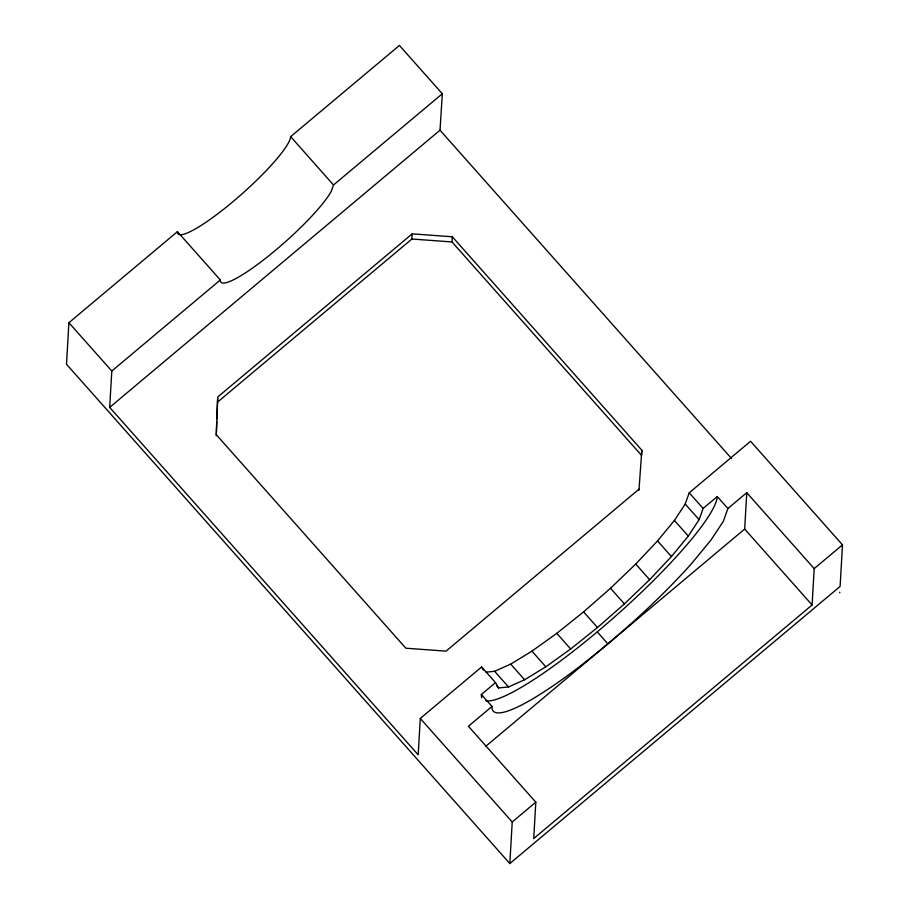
<?xml version="1.0" encoding="UTF-8"?>
<svg xmlns="http://www.w3.org/2000/svg" width="909" height="909" viewBox="0 0 909 909"><rect width="100%" height="100%" fill="white"/><g stroke="black" fill="none" stroke-linecap="round" stroke-linejoin="round"><path stroke-width="1.36" d="M216.206 435.752L216.717 421.765M216.819 418.969L217.66 398.301M731.563 458.534L440.013 130.203L442.319 93.763L399.426 45.45L290.664 136.634A74.902 12.556 -41.6 0 1 233.034 201.593A74.902 12.556 -41.6 0 1 177.425 231.647L68.902 322.706L66.505 364.27L509.824 863.55L840.109 586.419L842.495 544.866L750.561 441.274L689.227 492.792L685.216 504.041L674.41 520.459L657.525 540.923L635.732 564.046L610.518 588.259L583.589 611.882L556.785 633.334L531.935 651.151L510.722 664.104L494.61 671.308L485.929 672.171M68.902 322.706L111.807 371.02L109.671 407.38L418.185 754.822L420.288 718.44L481.622 666.979L495.519 682.625L498.575 687.943L508.506 686.954L524.618 679.75L545.82 666.797L570.67 648.981L597.474 627.528L624.403 603.894L649.628 579.692L671.421 556.569L688.295 536.105L699.112 519.687L703.111 508.438L717.281 496.553L727.904 508.517L723.348 521.3L711.054 539.957L691.874 563.228A156.053 26.156 -41.6 0 1 562.864 678.966A156.053 26.156 -41.6 0 1 491.985 706.463L468.396 726.257L535.81 802.181L533.719 838.553L812.101 604.974L814.191 568.614L746.766 492.689L727.904 508.517M411.891 239.022L412.186 233.852L452.318 236.783L641.834 450.205L641.538 455.375L452.023 241.953L411.891 239.022L217.433 402.187M452.023 241.953L452.318 236.783M509.824 863.55L512.221 821.986L420.288 718.44M812.101 604.974L744.687 529.049L746.766 492.689M839.746 592.816L839.78 592.236M638.959 490.224L641.834 450.205M442.319 93.763L333.489 184.993L331.376 191.083A74.902 12.556 -41.6 0 1 268.564 255.963A74.902 12.556 -41.6 0 1 220.33 279.972L111.807 371.02M109.671 407.38L440.013 130.203M412.186 233.852L217.728 397.006L216.342 434.775L405.857 648.208L446.035 651.139L638.947 489.235M481.793 697.76A156.053 26.156 -41.6 0 1 481.361 694.499L495.519 682.625M485.747 746.312L744.687 529.049M512.221 821.986L535.81 802.181M814.191 568.614L842.495 544.866M689.227 492.792L703.111 508.438M685.216 504.041L699.112 519.687M674.41 520.459L688.295 536.105M657.525 540.923L671.421 556.569M635.732 564.046L649.628 579.692M610.518 588.259L624.403 603.894M583.589 611.882L597.474 627.528M597.224 631.891L607.848 643.856M556.785 633.334L570.67 648.981M177.425 231.647L220.33 279.972M531.935 651.151L545.82 666.797M510.722 664.104L524.618 679.75M494.61 671.308L508.506 686.954M496.723 685.852L498.575 687.943M481.361 694.499L491.985 706.463M290.664 136.634L333.489 184.993M481.622 666.979L483.463 670.172M717.281 496.553A156.053 26.156 -41.6 0 1 614.541 616.995A156.053 26.156 -41.6 0 1 485.826 700.794"/></g></svg>
